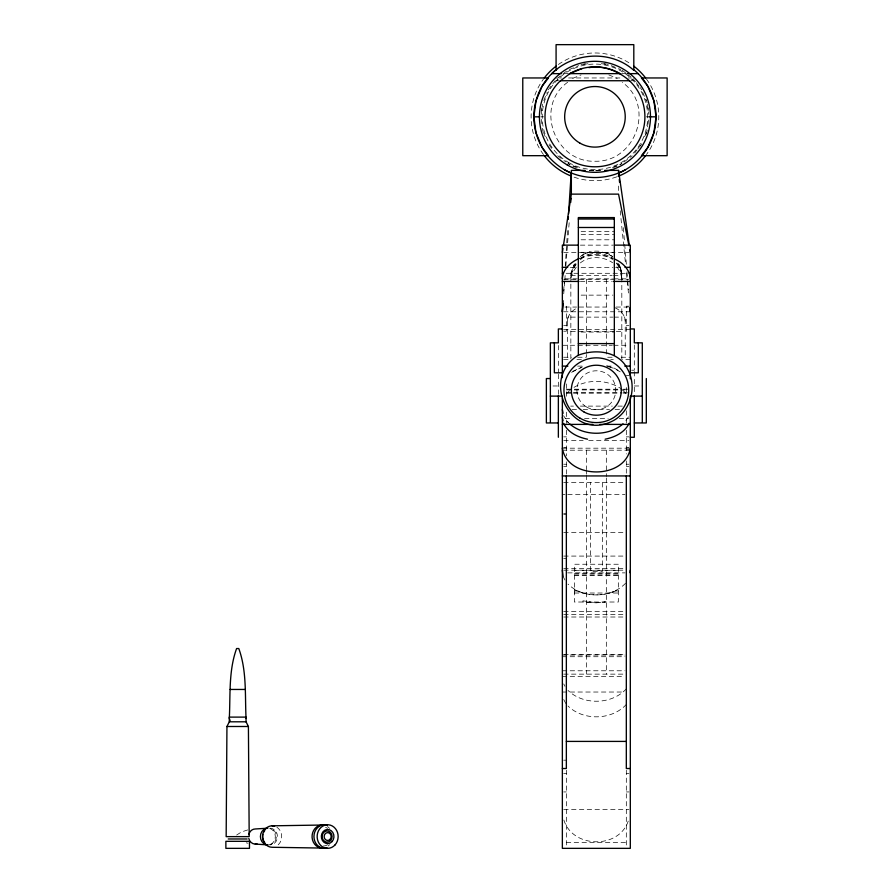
<?xml version="1.0" encoding="UTF-8"?>
<svg xmlns="http://www.w3.org/2000/svg" width="893" height="893" viewBox="0 0 893 893"><rect width="100%" height="100%" fill="white"/><g stroke="black" fill="none" stroke-linecap="round" stroke-linejoin="round"><path stroke-width="0.67" stroke-dasharray="4.46 3.35" d="M603.009 252.429L588.744 252.418L602.831 252.406L603.009 251.837L609.082 253.902L612.654 256.57C611.404 256.503 606.403 252.306 603.009 252.429L600.822 251.435A31.902 31.902 0 0 0 591.847 251.435L583.598 253.902L580.361 256.726M567.435 357.245L567.435 321.167C567.468 315.095 572.279 310.251 577.47 307.806M563.673 291.107L564.287 281.451M565.258 266.281L566.653 244.224M566.742 242.851L567.535 230.439M563.74 293.786L564.689 281.328M564.789 279.944L565.325 273.024M565.849 266.103L569.343 220.426M541.303 114.282L542.643 104.124M645.963 134.463A53.982 53.982 0 0 0 647.09 130.791L647.76 125.712M647.927 124.451L648.932 116.827M563.572 359.388L570.85 359.388L570.85 273.325L574.143 264.618L570.85 273.794M585.35 253.724L585.507 253.065L580.495 257.184M570.85 278.047L573.239 271.662L576.286 267.119M585.507 253.657L587.393 252.429M570.85 274.877L573.239 268.09L576.677 262.843M570.85 275.58L573.239 268.893L576.845 263.535M589.514 252.429L589.659 251.837L587.371 253.02M608.914 254.427L609.227 254.583M606.994 253.612L607.162 253.065L607.162 253.657M628.237 821.114C618.581 849.79 571.196 848.261 563.528 818.859M543.781 100.485L547.219 92.202M644.646 136.718L647.09 130.791M574.232 265.02L575.259 263.368M628.482 416.841L623.961 423.07M548.202 89.836L552.097 84.746M552.879 83.73L555.212 80.683M634.677 152.96L637.022 149.912M637.803 148.897L640.917 144.833M631.038 80.738L632.49 79.287M566.24 393.835L570.705 389.538M626.44 688.715C611.995 704.767 583.397 705.437 568.026 690.434M626.44 704.309C611.995 720.361 583.397 721.031 568.026 706.028M625.546 583.274C610.946 598.511 583.084 598.79 568.026 584.134M236.656 835.033L241.467 831.963L248.008 829.831M580.361 262.91C589.134 255.599 603.612 256.246 612.654 262.776M580.361 258.814L583.598 256.09A26.165 26.165 0 0 1 586.913 254.806L588.431 254.371M580.361 259.774L583.598 257.084A26.053 26.053 0 0 1 586.634 255.911C595.185 253.4 605.543 253.746 612.654 259.617M556.774 78.651L567.959 70.078L578.608 65.658M567.635 82.279C534.338 106.021 554.33 162.515 594.95 161.242C635.559 162.515 655.562 106.021 622.265 82.279M623.973 162.013L632.099 155.773M571.598 372.336L581.176 367.603M573.987 387.361C588.174 378.855 607.318 379.592 621.082 388.678M572.793 371.265L582.381 366.911M574.355 589.581C587.773 596.658 604.896 596.647 618.324 589.581M572.737 78.361L581.075 74.912M612.475 167.493L621.941 163.575A53.982 53.982 0 0 1 613.804 167.404M588.498 254.371C596.557 252.507 606.135 253.065 612.654 258.669M580.517 258.077C591.066 254.248 602.831 254.561 613.324 258.412M612.609 592.137L613.915 591.78M268.391 844.923C277.656 844.655 279.453 830.858 270.322 828.47M583.52 64.352L588.599 63.682M600.029 170.139L594.95 170.809L589.871 170.139M596.334 602.697L605.454 601.938L596.334 602.831L587.214 602.462L582.984 601.927L582.984 600.81L596.334 602.831M564.287 73.639L568.461 73.639M621.439 73.639L625.613 73.639M558.862 77.959L561.641 77.959M568.573 77.959L621.316 77.959M628.259 77.959L631.038 77.959M556.082 80.738L557.411 80.738L557.411 79.287L558.862 80.738M632.49 80.738L633.807 80.738M540.812 116.827L543.591 116.827M646.309 116.827L649.077 116.827M589.391 170.384L600.498 170.384M581.12 231.655L614.328 231.655M581.12 234.435L614.328 234.435M581.12 239.793L614.328 239.793M580.383 245.14L612.944 245.14M581.12 252.317L614.328 252.317M563.751 252.429L628.929 252.429M570.348 267.342L577.012 267.342M581.12 267.342L612.944 267.342M615.657 267.342L622.321 267.342M566.151 273.291L627.891 273.291M570.85 275.647L612.174 275.647M613.558 275.647L621.818 275.647M565.135 278.85L612.285 278.85M613.67 278.85L628.929 278.85M563.65 279.286L629.018 279.286M580.383 281.429L612.285 281.429M581.12 295.136L612.944 295.136M628.985 306.199L626.317 306.199L626.317 331.203L628.985 331.203M564.945 307.047L576.61 307.047M579.2 307.047L606.325 307.047M616.058 307.047L629.018 307.047M563.572 311.78L630.313 311.78M570.85 317.127L612.788 317.127M614.071 317.127L621.818 317.127M563.695 325.632L566.352 325.632M626.317 325.632L628.985 325.632M563.628 329.495L630.313 329.495M563.695 331.203L566.352 331.203L566.352 306.199M570.85 331.627L614.931 331.627M616.315 331.627L621.818 331.627M581.12 332.051L614.328 332.051M562.356 345.278L612.285 345.278M613.67 345.278L628.929 345.278M563.628 357.245L571.487 357.245M577.671 357.245L586.344 357.245L586.344 354.476M607.675 357.245L614.429 357.245M621.182 357.245L630.313 357.245M576.923 359.388L583.263 359.388M610.712 359.388L613.324 359.388M630.313 359.388L621.818 359.388L621.818 273.325M577.615 366.108L584.547 366.108M606.738 366.108L613.67 366.108M631.641 370.215L634.309 370.215L634.309 342.834M626.317 375.596L628.985 375.596M553.035 385.977L558.359 385.977M634.309 385.977L642.301 385.977M566.519 389.203L621.997 389.203M623.381 389.203L630.313 389.203M566.519 389.917L619.217 389.917M620.602 389.917L627.545 389.917M566.519 392.753L572.067 392.753M573.451 392.753L621.997 392.753M623.381 392.753L627.545 392.753M566.519 393.11L572.067 393.11M573.451 393.11L621.997 393.11M623.381 393.11L626.149 393.11M570.683 406.114L573.451 406.114M580.383 406.114L612.285 406.114M617.833 406.114L623.381 406.114M572.067 409.597L577.615 409.653M583.162 409.597L609.506 409.653M615.054 409.653L620.602 409.597M565.135 418.437L572.067 418.437M584.547 418.437L608.122 418.437M619.217 418.437L628.929 418.437M563.695 436.856L566.352 436.856M626.317 436.856L628.985 436.856M563.751 440.64L583.162 440.64M588.71 440.64L628.929 440.64M563.695 447.583L566.352 447.583M626.317 447.583L628.985 447.583M562.356 448.186L628.929 448.186M626.317 449.793L628.985 449.793M562.356 450.195L630.313 450.195M563.695 464.237L566.352 464.237M626.317 464.237L628.985 464.237M563.695 466.447L566.352 466.447M626.317 466.447L628.985 466.447M563.695 482.633L624.988 482.633M562.356 494.555L565.023 494.555M567.747 494.555L624.921 494.555M563.695 513.598L566.352 513.598M563.695 514.446L566.352 514.446M563.751 532.474L624.765 532.474M563.751 556.082L624.765 556.082M563.695 558.471L566.352 558.471M563.751 568.45L624.765 568.45M563.751 570.18L624.765 570.18M574.355 570.627L618.324 570.627M567.691 572.871L624.988 572.871M574.355 573.317L618.324 573.317M574.355 574.88L618.324 574.88M574.355 575.516L618.324 575.516M574.355 590.943L577.09 590.943M615.59 590.943L618.324 590.943M574.355 593.019L618.324 593.019M563.695 611.515L624.988 611.515M563.751 614.429L624.765 614.429M563.751 617.007L624.765 617.007M563.751 654.547L624.765 654.547M562.356 655.06L624.988 655.06M562.356 656.723L624.988 656.723M562.356 670.777L624.988 670.777M563.695 674.137L624.988 674.137M562.356 676.436L624.765 676.436M562.356 692.03L624.765 692.03M563.695 760.177L566.352 760.177M563.695 773.584L566.352 773.584M626.317 773.584L628.985 773.584M563.695 791.935L566.352 791.935M626.317 791.935L628.985 791.935M563.751 809.348L628.929 809.348M566.352 842.501L626.317 842.501M601.302 63.682L606.38 64.352M246.256 842.836L248.008 843.226M606.66 365.84L613.915 367.972L619.887 371.265M578.764 591.78L580.059 592.137M609.082 366.889L613.915 368.329L621.082 372.336M611.292 65.658L620.758 69.587M608.825 74.912L617.152 78.361M577.425 167.493L567.959 163.575A53.982 53.982 0 0 0 576.097 167.404M615.199 307.806C620.389 310.251 625.212 315.095 625.234 321.167L625.234 357.245M621.941 70.078L631.083 77.088M557.79 155.773L565.928 162.013M566.91 421.451L568.707 423.07L563.516 415.703M622.867 390.397L626.44 393.835M616.282 263.067L619.195 267.107A20.215 20.215 0 0 1 620.345 269.44L621.818 275.58M616.896 266.773L620.043 271.517L621.818 278.047M617.018 263.067L620.043 267.945L621.684 273.604M633.115 78.651L635.459 81.698M636.24 82.714L640.917 88.82M548.983 144.833L553.66 150.928M618.269 263.413L621.294 270.345L619.195 264.964M563.081 576.476L564.979 580.048M563.717 683.949L564.979 686.337M563.717 699.543L566.24 704.309M642.681 92.202L646.108 100.485M543.781 133.169L545.255 136.718M582.069 255.755L581.923 255.867M611.069 255.878L610.924 255.197L610.924 255.778M647.258 104.124L648.597 114.282M541.303 119.361L542.308 126.985M542.475 128.257L542.81 130.791A53.982 53.982 0 0 0 543.926 134.463M619.195 264.428L619.262 265.098M621.628 276.395L621.628 271.505L621.818 274.877M620.211 210.737L625.602 264.719M626.44 273.024L628.516 293.786M620.11 266.806L620.043 266.672M623.314 227.67L624.575 242.84M624.687 244.213L626.406 264.897M626.986 271.796L627.679 280.067M627.79 281.451L628.482 289.723M620.78 268.559L620.735 268.425M605.13 252.429L605.13 252.976M621.628 271.505L621.64 272.131L621.26 270.199M634.309 371.566L634.309 394.338M626.317 387.495L626.317 393.724M626.317 410.78L626.317 423.271M626.317 430.214L626.317 453.957M626.317 460.955L626.317 474.049M626.317 770.246L626.317 846.006M618.548 186.057L618.548 191.437M612.654 256.57L612.654 257.139M606.325 279.286L606.325 357.245M606.325 450.195L606.325 476.639M606.325 478.001L606.325 674.137M602.328 482.633L602.328 571.464L590.34 571.464L590.34 482.633M586.344 279.286L586.344 353.081M586.344 450.195L586.344 469.115M586.344 469.673L586.344 474.484M586.344 475.243L586.344 674.137M566.352 383.945L566.352 397.218M566.352 412.164L566.352 423.271M566.352 430.214L566.352 455.91M566.352 461.804L566.352 474.049M566.352 770.246L566.352 848.35M558.359 345.457L558.359 372.939M558.359 374.301L558.359 394.338M325.554 827.431A9.443 8.405 -90 0 1 327.586 828.38M327.586 844.722A9.443 8.405 -90 0 1 323.378 845.995M327.441 826.572A11.52 10.247 -90 0 1 329.562 828.403M329.562 844.689A11.52 10.247 -90 0 1 328.189 845.984M269.999 828.179A8.372 7.457 -90 0 1 277.455 836.551A8.372 7.457 -90 0 1 269.999 844.923M276.908 827.253A10.727 9.555 -90 0 1 276.908 845.838M269.798 828.47A8.372 7.457 -90 0 1 275.312 836.551A8.372 7.457 -90 0 1 269.798 844.633M624.43 316.937A16.945 13.931 0 0 1 625.234 321.167M641.699 143.818A53.982 53.982 0 0 1 640.37 145.994M600.074 170.563A53.982 53.982 0 0 1 596.223 170.797M593.678 170.797A53.982 53.982 0 0 1 589.827 170.563M541.348 110.419A53.982 53.982 0 0 1 541.716 107.863M580.975 64.676A53.982 53.982 0 0 1 585.987 63.593M603.914 63.593A53.982 53.982 0 0 1 608.926 64.676M640.37 87.648A53.982 53.982 0 0 1 641.699 89.836M645.963 99.179A53.982 53.982 0 0 1 647.09 102.851M648.184 107.863A53.982 53.982 0 0 1 648.552 110.419M646.443 79.075A63.849 63.849 0 0 1 646.443 154.567M616.773 176.825A63.849 63.849 0 0 1 573.127 176.825M543.457 154.567A63.849 63.849 0 0 1 543.457 79.075M558.337 64.519A63.849 63.849 0 0 1 631.563 64.519M567.435 321.167A16.945 13.931 0 0 1 568.238 316.937M618.324 564.242L574.355 564.242L574.355 602.016L618.324 602.016L618.324 564.242M586.623 407.041A19.434 19.434 0 0 0 615.768 390.219A19.434 19.434 0 0 0 586.623 373.386A19.434 19.434 0 0 0 586.623 407.041M568.573 162.504A52.743 52.743 0 0 0 647.693 116.827A52.743 52.743 0 0 0 568.573 71.15A52.743 52.743 0 0 0 568.573 162.504"/><path stroke-width="1.34" d="M226.945 726.489L226.163 836.629L249.192 836.629L248.41 726.489L246.044 721.801L246.044 717.112L229.311 717.112L229.311 721.801L226.945 726.489L248.41 726.489M230.093 720.673L229.311 718.262C230.494 695.078 228.496 670.81 236.6 648.541L238.788 648.541C246.892 670.81 244.916 695.078 246.044 718.262M563.059 300.751L562.356 311.78L562.992 303.475M568.238 219.41L568.406 216.653M568.584 213.896L571.219 172.528M570.716 202.432L571.04 198.279M630.023 572.703L630.313 570.18M533.88 116.827L535.956 101.021L542.062 86.286L548.447 77.959L522.773 77.959L522.773 155.683L548.447 155.683L542.062 147.356L535.956 132.633L533.88 116.827L539.428 116.827M656.02 116.827L653.933 132.633L647.838 147.356L641.442 155.683L667.127 155.683L667.127 77.959L641.442 77.959L647.838 86.286L653.933 101.021L656.02 116.827L649.077 116.827M562.356 252.429L562.981 248.354M563.405 245.653L571.353 194.127L571.353 170.384L585.228 170.384M562.356 278.85C562.746 269.05 570.839 261.939 579.345 258.412M630.313 448.186C625.368 479.842 567.301 479.842 562.356 448.186M629.152 423.226C624.799 432.569 614.764 437.269 605.13 439.2M623.057 423.885C608.535 436.376 584.134 436.376 569.611 423.885M578.351 355.191C538.579 379.335 572.067 443.944 614.328 420.09C631.351 409.809 637.089 386.144 627.489 368.898C618.536 350.882 595.363 348.728 578.351 355.191L578.351 217.579L614.328 217.579L614.328 355.191M582.013 68.56L569.968 73.55L559.621 81.497A49.963 49.963 0 0 0 559.621 152.156A49.963 49.963 0 0 0 630.279 152.156A49.963 49.963 0 0 0 630.279 81.497C619.329 71.351 603.958 65.055 588.956 67.645M625.48 169.715C606.682 180.152 583.218 180.152 564.409 169.715M267.074 828.257L255.286 828.972A7.557 6.72 -90 0 0 248.79 834.575M272.131 825.824L322.306 825.032M561.507 73.639L551.762 73.639C573.228 52.129 610.979 49.718 633.807 70.324L633.807 44.65L556.082 44.65L556.082 70.324M569.846 73.639L620.043 73.639M627.009 73.639L638.127 73.639M560.246 80.738L629.643 80.738M604.661 170.384L618.548 170.384L629.319 245.53M571.353 194.127L618.548 194.127L628.94 245.653M578.351 219.008L614.328 219.008M578.351 227.492L614.328 227.492M578.351 245.14L562.356 245.14L562.356 377.639M614.328 245.14L630.313 245.14L630.313 378.777M562.356 267.342L567.691 267.342M624.988 267.342L630.313 267.342M562.356 273.291L563.416 273.291M629.264 273.291L630.313 273.291M562.356 281.429L578.999 281.429M613.67 281.429L630.313 281.429M562.356 328.948L558.359 328.948L558.359 342.834L550.367 342.834L550.367 422.199M630.313 328.948L634.309 328.948L634.309 342.834L642.301 342.834L642.301 422.199M578.351 343.604L614.328 343.604M562.356 366.108L567.903 366.108M624.765 366.108L630.313 366.108M562.356 372.794L554.363 372.794L554.363 342.834M630.313 372.794L638.305 372.794L638.305 342.834M550.367 378.543L546.371 378.543L546.371 422.958L558.359 422.958M550.367 396.112L562.356 396.112M630.313 396.112L642.301 396.112M634.309 422.958L646.309 422.958L646.309 378.543M562.356 424.398L592.874 424.398M599.806 424.398L630.313 424.398M630.313 437.269L634.309 437.269L634.309 395.733M562.356 475.936L630.313 475.936M230.148 689.452L245.251 689.452M229.311 721.801L246.044 721.801M566.352 741.413L626.317 741.413M562.356 768.516L566.352 768.516L566.352 475.936M630.313 768.516L626.317 768.516L626.317 475.936M228.24 838.973L247.115 838.973M255.286 844.086L267.074 844.834M587.538 439.2C577.916 437.269 567.87 432.569 563.516 423.226M614.328 258.948C622.51 262.375 629.922 269.519 630.313 278.85M562.356 417.377L563.059 420.882M562.356 409.653L563.059 413.314M629.922 249.672L630.313 252.429M562.356 570.18L563.081 576.476M630.034 309.011L630.313 311.78L629.967 307.65M618.726 172.516L619.061 176.647M619.295 179.404L619.53 182.172M630.313 396.637L630.313 848.35L562.356 848.35L562.356 398.211M618.548 170.384L618.548 172.583M558.359 395.733L558.359 437.269M257.017 843.829A7.557 6.72 -90 0 1 248.79 838.482M327.162 847.948A11.799 10.504 -90 0 1 313.945 836.551A11.799 10.504 -90 0 1 327.162 825.154M324.963 825.422A11.52 10.247 -90 0 0 312.148 835.044A11.52 10.247 -90 0 0 322.306 848.071L272.131 847.278A10.727 9.555 -90 0 1 262.665 835.145A10.727 9.555 -90 0 1 274.609 826.181M264.73 842.467A8.372 7.457 -90 0 1 262.799 834.386M263.547 832.365A8.372 7.457 -90 0 1 264.73 830.635M267.867 844.923A8.372 7.457 -90 0 1 260.41 836.551A8.372 7.457 -90 0 1 267.867 828.179M645.606 155.695A63.849 63.849 0 0 1 618.079 176.334M570.515 175.809A63.849 63.849 0 0 1 544.295 155.695M544.295 77.959A63.849 63.849 0 0 1 556.082 66.171M633.818 66.171A63.849 63.849 0 0 1 645.606 77.959M569.968 73.55A49.963 49.963 0 0 1 619.932 73.55M634.22 70.056A61.07 61.07 0 0 1 618.324 173.242M571.576 173.242A61.07 61.07 0 0 1 556.719 69.196M249.482 841.318L225.873 841.318L225.873 848.35L249.482 848.35L249.482 841.318M335.076 844.89A11.799 10.504 -90 0 0 330.365 825.154A11.799 10.504 -90 0 0 317.506 839.61A11.799 10.504 -90 0 0 335.076 844.89M332.107 841.552A7.077 6.307 -90 0 0 329.283 829.709A7.077 6.307 -90 0 0 321.558 838.382A7.077 6.307 -90 0 0 332.107 841.552M330.12 839.331A3.929 3.505 -90 0 0 328.557 832.756A3.929 3.505 -90 0 0 324.271 837.567A3.929 3.505 -90 0 0 330.12 839.331M330.644 840.525A5.615 5.001 -90 0 0 328.412 831.126A5.615 5.001 -90 0 0 322.284 838.002A5.615 5.001 -90 0 0 330.644 840.525M567.189 164.904A55.522 55.522 0 0 0 650.472 116.827A55.522 55.522 0 0 0 567.189 68.739A55.522 55.522 0 0 0 567.189 164.904M580.149 418.248A32.36 32.36 0 0 0 628.705 390.219A32.36 32.36 0 0 0 580.149 362.19A32.36 32.36 0 0 0 580.149 418.248M579.803 143.047A30.284 30.284 0 0 0 625.234 116.827A30.284 30.284 0 0 0 579.803 90.595A30.284 30.284 0 0 0 579.803 143.047M583.843 411.852A24.982 24.982 0 0 0 621.316 390.219A24.982 24.982 0 0 0 583.843 368.575A24.982 24.982 0 0 0 583.843 411.852"/></g></svg>
